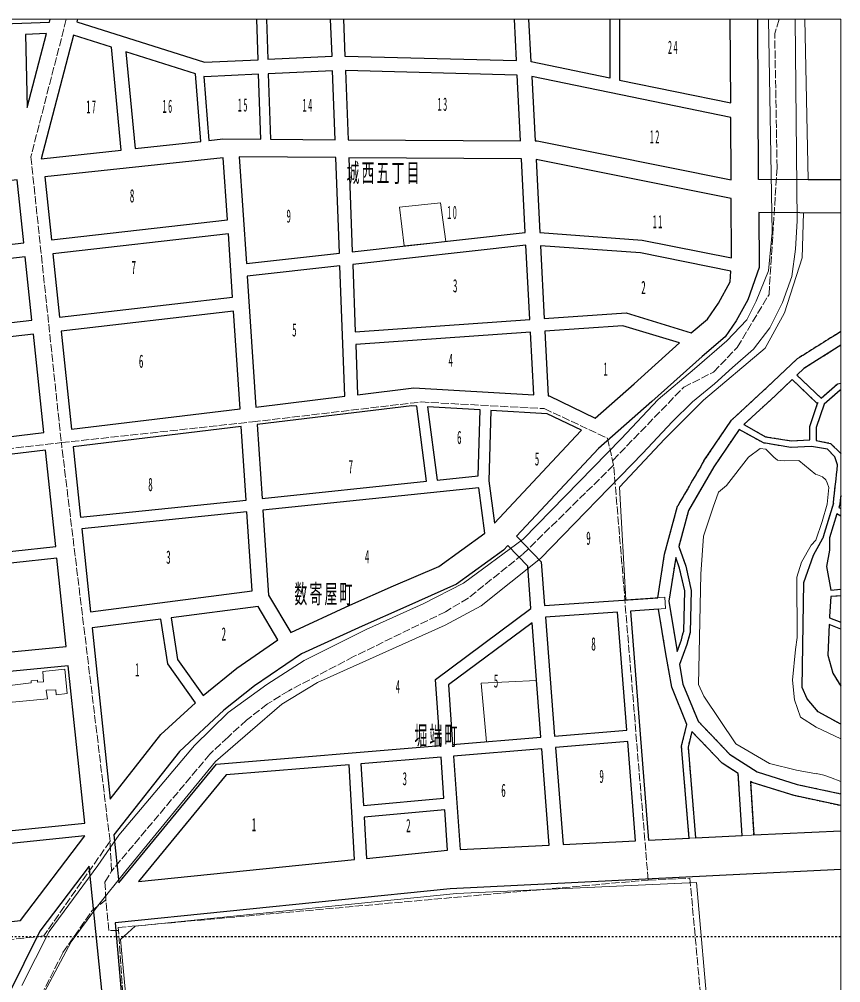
# Model space of a CAD drawing. Units: millimetres, scale not verified. Extents: x -69 to 81, y -68 to 83.
# Drawn here: x 35.8 to 80.7, y 30.9 to 83.5 of the extents above; entities that cross this region are included whole.
import ezdxf
from ezdxf.enums import TextEntityAlignment as Align

# ---------------------------------------------------------------- set-up
doc = ezdxf.new("R2010")
doc.units = ezdxf.units.MM
doc.header["$LTSCALE"] = 0.25
doc.linetypes.add('USER1', pattern=[0.70556, 0.35278, -0.35278])
doc.linetypes.add('USER3', pattern=[2.11668, 1.7639, -0.35278])
for name, color, linetype in [('0-0_01 グリッド', 7, 'USER1'), ('0-4_05 町名', 7, 'Continuous'), ('0-6_07 街区符号', 7, 'Continuous'), ('1-9_26 道路', 7, 'Continuous')]:
    doc.layers.add(name, color=color, linetype=linetype)
for name, color, linetype, lineweight in [('0-2_03 施設名・公園名', 7, 'Continuous', 18), ('0-B_12 区界', 30, 'USER3', 18), ('0-C_13 町界', 30, 'USER3', 18), ('0-F_16 学校', 1, 'Continuous', 18), ('1-6_23 園路・他敷地道', 7, 'USER1', 18), ('1-C_29 川・池', 150, 'Continuous', 18), ('1-D_30 公園・緑地', 3, 'Continuous', 18), ('1-E_31 地形', 7, 'Continuous', 18), ('1-F_32 海・河川', 150, 'Continuous', 18)]:
    doc.layers.add(name, color=color, linetype=linetype, lineweight=lineweight)
doc.styles.add('ＭＳ ゴシック', font='')
doc.styles.get('ＭＳ ゴシック').set_extended_font_data('MS Gothic')

msp = doc.modelspace()

# ---------------------------------------------------------------- linework, layer by layer
at = {"layer": '0-0_01 グリッド'}
msp.add_line((80.6683, 33.3944), (-69.3363, 33.3944), dxfattribs=at)
at = {"layer": '0-2_03 施設名・公園名'}
msp.add_lwpolyline([(-69.3363, -66.6146), (80.6683, -66.6146), (80.6683, 83.4748), (-69.3363, 83.4748)], close=True, dxfattribs=at)
at = {"layer": '0-B_12 区界'}
for p, q in [((77.2998, 83.4748), (77.063, 82.6894)), ((70.1521, 36.4878), (68.2684, 59.1327))]:
    msp.add_line(p, q, dxfattribs=at)
for points in [[(68.2245, 59.3973), (72.0934, 63.3881), (73.7246, 64.2178), (75.0207, 65.5616), (76.7526, 68.4567), (77.1928, 75.3878), (77.063, 82.6894)], [(22.9991, -52.0752), (23.835, -45.942), (30.8236, -21.4508), (32.1889, -16.1969), (33.361, -16.6206), (35.5658, -17.2668), (37.7235, -15.2345), (40.2695, -13.7818), (40.5914, -8.0412), (39.8629, 6.3681), (43.0094, 7.0919), (41.2293, 33.7365), (41.2089, 33.8965), (70.1521, 36.4878), (72.4315, 36.5842), (73.1748, 28.426), (79.3829, 28.9533)]]:
    msp.add_lwpolyline(points, dxfattribs=at)
at = {"layer": '0-C_13 町界'}
for points in [[(38.3795, 83.4748), (36.4437, 75.9691), (38.1094, 60.3636)], [(-3.0764, 61.9563), (-2.7527, 56.3876), (1.227, 56.1103), (38.1094, 60.3636)], [(-2.7527, 56.3876), (-5.15, 32.7009), (-7.3918, 11.4073), (4.2137, 7.3228), (33.0807, -2.5163), (32.7653, -3.5142), (36.4361, -4.7887), (36.6924, -3.1263), (36.5048, -0.3669), (35.4597, 5.0204), (35.3168, 6.0898), (34.041, 22.3769), (34.3573, 24.2078), (35.7863, 27.5718), (37.0092, 30.1849), (38.1926, 32.5281), (39.7963, 34.8224), (40.5347, 35.4048)], [(40.7659, 38.601), (37.1502, 33.4352), (6.0324, 30.079), (-0.2932, 30.9105), (-5.15, 32.7009)], [(41.2293, 33.7365), (40.7094, 33.7253), (40.5347, 35.4048), (40.492, 36.3746), (40.8501, 36.9813)]]:
    msp.add_lwpolyline(points, dxfattribs=at)
msp.add_lwpolyline([(38.1094, 60.3636), (48.5519, 61.4974), (57.7486, 62.5833), (64.47, 62.2221), (67.9313, 60.6065), (68.2684, 59.1327), (63.2928, 54.2568), (60.329, 51.8805), (59.0908, 51.1369), (54.0677, 48.6828), (50.5326, 46.8229), (49.3649, 46.0996), (48.2273, 45.2166), (47.21, 44.2934), (46.2226, 43.3608), (40.8501, 36.9813), (40.7659, 38.601)], close=True, dxfattribs=at)
at = {"layer": '0-F_16 学校'}
msp.add_lwpolyline([(34.5544, 47.0136), (36.4526, 47.2458), (36.4623, 47.3659), (36.8123, 47.3971), (36.8026, 47.2868), (37.1323, 47.3078), (37.0906, 47.8677), (38.3006, 47.9913), (38.4339, 46.6719), (37.8245, 46.5997), (37.8138, 46.8798), (37.2836, 46.8582), (37.3452, 46.3785), (34.6367, 46.1337)], dxfattribs=at)
at = {"layer": '1-6_23 園路・他敷地道'}
for p, q in [((80.3796, 66.2458), (80.6683, 66.4548)), ((71.6596, 54.0997), (71.8691, 53.5178))]:
    msp.add_line(p, q, dxfattribs=at)
for points in [[(80.6683, 65.6779), (78.6539, 64.4097), (78.2798, 64.0542), (79.5958, 62.7867), (80.4764, 63.5571), (80.5177, 63.5678), (80.6683, 63.6053)], [(73.1989, 59.375), (74.7031, 61.5915), (74.7299, 61.6163), (76.678, 63.4084), (78.2622, 64.9134), (78.2889, 64.9303)], [(77.1115, 62.9447), (78.0235, 63.811), (79.3798, 62.5049), (79.426, 62.5528), (78.9729, 61.2507), (78.9729, 60.5093), (77.9649, 60.4565)], [(80.6683, 63.2415), (80.6445, 63.2356), (79.7712, 62.4713), (79.3257, 61.1911), (79.3257, 60.4742), (80.1176, 60.3257), (80.6559, 59.7874), (80.6683, 59.7506)], [(76.5622, 60.6845), (75.3738, 61.3458), (77.1115, 62.9447)], [(80.4988, 59.144), (80.3475, 59.5969), (79.9453, 59.9991), (79.079, 60.1616), (77.9456, 60.1061), (76.4451, 60.3459), (75.1241, 61.0811), (73.736, 59.0373), (72.3518, 56.6532), (71.8185, 54.6997), (72.2071, 53.6165), (72.5059, 52.3014), (72.446, 50.024), (72.4403, 50.0033), (72.2594, 49.3425), (71.8646, 48.2566), (72.0514, 47.1847), (72.874, 45.1643), (74.6023, 43.3611), (76.0959, 42.3903), (78.2906, 41.708), (80.6683, 41.1981)], [(80.6683, 57.4857), (80.6118, 56.9952), (80.5625, 56.8327), (80.6683, 56.7659)], [(70.6776, 51.9293), (71.0478, 54.2842), (71.7609, 56.9002), (71.7819, 56.9362)], [(80.6683, 56.3487), (80.4564, 56.4825), (80.0609, 55.1768), (80.0609, 54.4887), (79.8845, 53.6067), (80.126, 52.3186), (80.6683, 52.3604)], [(80.6683, 44.9888), (79.4435, 45.6692), (78.8262, 46.3747), (78.5616, 46.9921), (78.6498, 52.7248), (79.179, 54.2241), (79.6956, 55.1543), (79.6863, 55.1572)], [(71.7434, 48.9549), (71.2852, 51.704), (71.6596, 54.0997)], [(72.1521, 52.2662), (72.0944, 50.0753), (71.9237, 49.4493)], [(80.6683, 52.0066), (80.1336, 51.9655), (80.0609, 50.8727), (80.058, 50.805), (80.6683, 50.5607)], [(70.7219, 51.2218), (71.1188, 48.8397), (71.4374, 47.0085), (72.2627, 44.9817), (71.9811, 43.799), (71.9745, 43.7716), (72.3895, 38.7917)], [(80.6683, 50.1811), (80.0425, 50.4312), (79.9727, 48.756), (80.2373, 47.7858), (80.6683, 47.0674)], [(72.7421, 38.8108), (72.3308, 43.7447), (72.5347, 44.601), (74.1949, 42.8688), (75.0751, 42.2966), (75.2768, 38.967)], [(75.9132, 38.9644), (75.7373, 41.8659), (75.8238, 41.8098), (78.1299, 41.0946)]]:
    msp.add_lwpolyline(points, dxfattribs=at)
for centre, radius, start, end in [((728.0116, -965.314), 1218.0078, 122.12135, 122.23754), ((55.0191, -76.6156), 138.98, 80.61426, 81.08271), ((77.0066, 55.6283), 4.9224, 78.77349, 82.08908), ((1903.4204, -1005.6408), 2117.5385, 149.80464, 149.88096), ((-4436.4646, 560.6443), 4544.7179, 353.63827, 353.66463), ((481.7255, -66.2288), 419.9644, 162.92732, 163.19959), ((203.5369, 82.6329), 134.8484, 192.46891, 193.01414), ((104.2214, 37.3868), 34.4767, 159.52034, 160.3949), ((188.1922, 546.8741), 517.6164, 257.72331, 258.0107)]:
    msp.add_arc(centre, radius, start, end, dxfattribs=at)
at = {"layer": '1-9_26 道路'}
msp.add_line((80.3796, 66.2458), (80.6683, 66.4548), dxfattribs=at)
for points in [[(30.8154, 83.4748), (30.8853, 83.0842), (37.4541, 83.3105), (37.4968, 83.4748)], [(38.9961, 83.4748), (38.9613, 83.3412), (45.9294, 81.1241), (48.8538, 81.265), (48.7794, 83.4748)], [(49.3086, 83.4748), (49.3821, 81.2906), (52.8893, 81.4595), (52.8138, 83.4748)], [(53.5194, 83.4748), (53.5945, 81.4679), (62.9606, 81.2257), (62.8446, 83.4748)], [(68.0664, 83.4748), (68.0664, 80.2683), (63.7579, 81.1549), (63.6384, 83.4748)], [(68.5956, 83.4748), (68.5956, 80.1584), (74.6629, 78.9101), (74.6386, 83.4748)], [(80.6683, 74.7041), (76.1824, 74.7313), (76.1357, 83.4748)], [(80.6683, 72.8968), (76.1917, 72.9238), (76.2077, 69.9324), (75.5991, 68.1639), (74.9597, 67.013), (74.3575, 66.1309), (73.0935, 65.0726), (70.3595, 62.6031), (67.449, 60.0455), (62.9624, 55.2549), (64.3048, 53.8627), (64.4907, 51.4713), (70.6731, 51.9), (71.0478, 54.2842), (71.7609, 56.9002), (71.7819, 56.9362)], [(80.6683, 65.6779), (78.6539, 64.4097), (78.2798, 64.0542), (79.5958, 62.7867), (80.4764, 63.5571), (80.5177, 63.5678), (80.6683, 63.6053)], [(73.1989, 59.375), (74.7031, 61.5915), (74.7299, 61.6163), (76.678, 63.4084), (78.2622, 64.9134), (78.2889, 64.9303)], [(80.6683, 63.2415), (80.6445, 63.2356), (79.7712, 62.4713), (79.3257, 61.1911), (79.3257, 60.4742), (80.1176, 60.3257), (80.6559, 59.7874), (80.6683, 59.7506)], [(80.4988, 59.144), (80.3475, 59.5969), (79.9453, 59.9991), (79.079, 60.1616), (77.9456, 60.1061), (76.4451, 60.3459), (75.1241, 61.0811), (73.736, 59.0371), (72.3518, 56.6532), (71.8185, 54.6997), (72.2071, 53.6165), (72.5059, 52.3014), (72.446, 50.024), (72.4403, 50.0033), (72.2594, 49.3425), (71.8646, 48.2566), (72.0514, 47.1847), (72.874, 45.1643), (74.6023, 43.3611), (76.0959, 42.3903), (78.2906, 41.708), (80.6683, 41.1981)], [(80.6683, 57.4857), (80.6118, 56.9952), (80.5625, 56.8327), (80.6683, 56.7659)], [(80.6683, 56.3487), (80.4564, 56.4825), (80.0609, 55.1768), (80.0609, 54.4887), (79.8845, 53.6067), (80.126, 52.3186), (80.6683, 52.3604)], [(80.6683, 44.9888), (79.4435, 45.6692), (78.8262, 46.3747), (78.5616, 46.9921), (78.6498, 52.7248), (79.179, 54.2241), (79.6956, 55.1543), (79.6863, 55.1572)], [(71.6596, 54.0997), (71.2852, 51.704), (71.7434, 48.9549), (71.9235, 49.4493)], [(72.0944, 50.0753), (72.1521, 52.2662), (71.8691, 53.5178), (71.6596, 54.0997)], [(80.6683, 52.0066), (80.1336, 51.9655), (80.0609, 50.8727), (80.058, 50.805), (80.6683, 50.5607)], [(80.6683, 50.1811), (80.0425, 50.4312), (79.9727, 48.756), (80.2373, 47.7858), (80.6683, 47.0674)], [(80.6683, 40.5489), (78.1299, 41.0946), (75.8238, 41.8098), (75.7373, 41.8659), (75.914, 38.9474), (80.6683, 39.1822)], [(80.6683, 37.0698), (59.3351, 36.0163), (41.0491, 34.1561), (43.46, 6.4229), (40.1086, 5.7173), (40.8706, -9.616), (40.6949, -13.2125), (55.224, -12.2584), (54.8377, -6.3833), (55.3656, -6.3485), (55.7522, -12.2236), (60.6203, -11.9037), (78.3966, -10.505), (79.9781, -11.4578), (80.166, -14.1417), (80.6683, -14.0876)]]:
    msp.add_lwpolyline(points, dxfattribs=at)
for points in [[(36.2445, 78.6655), (37.2925, 82.6907), (36.1493, 82.6511)], [(38.7705, 82.6082), (37.0107, 75.8505), (41.3836, 76.3316), (40.845, 81.9481)], [(42.1439, 76.4153), (45.7179, 76.8087), (45.429, 80.4897), (41.6375, 81.6958)], [(48.8805, 80.4726), (45.9294, 80.3303), (45.8816, 80.3456), (46.1551, 76.8566), (46.9199, 76.9408), (49.0001, 76.9276)], [(52.9189, 80.6671), (49.409, 80.4983), (49.5292, 76.9243), (53.0601, 76.9019)], [(63.0017, 80.4309), (53.6241, 80.6734), (53.7657, 76.8974), (63.1869, 76.8378)], [(63.7993, 80.3527), (63.9808, 76.8328), (64.099, 76.8323), (74.6853, 74.7149), (74.6671, 78.1153)], [(37.2109, 74.8667), (37.5709, 71.4369), (47.1776, 72.5342), (46.9518, 75.9188)], [(47.8263, 75.959), (48.2136, 70.1472), (53.2922, 70.7086), (53.0967, 75.9245)], [(63.2374, 75.8577), (53.8026, 75.9199), (53.9946, 70.7861), (63.4451, 71.8303)], [(74.7082, 70.4473), (74.6907, 73.6917), (64.0332, 75.8232), (64.2392, 71.8278), (69.8303, 71.4226)], [(36.0623, 71.2645), (35.7011, 74.7044), (24.1546, 73.4582), (24.487, 69.9424)], [(47.4598, 68.3012), (47.2286, 71.7664), (37.6512, 70.6724), (38.0129, 67.2223)], [(54.0206, 70.0933), (54.1586, 66.416), (63.6901, 67.0849), (63.4809, 71.1387)], [(72.5075, 66.3643), (73.3874, 67.1011), (73.9896, 67.9832), (74.629, 69.134), (74.6672, 69.7319), (69.7421, 70.7171), (64.2761, 71.1131), (64.4807, 67.1403), (68.9483, 67.4538)], [(36.142, 70.5), (24.559, 69.1769), (24.8856, 65.7227), (36.5043, 67.0497)], [(53.3178, 70.0156), (48.2597, 69.4568), (48.7362, 62.3096), (53.5848, 62.8946)], [(47.5111, 67.5336), (38.0932, 66.4579), (38.6558, 61.0942), (47.8659, 62.2047)], [(37.1482, 60.9121), (36.5844, 66.2854), (24.958, 64.9575), (25.4734, 59.5039)], [(54.1843, 65.7246), (54.2873, 62.9793), (57.3579, 63.3498), (63.9026, 62.965), (63.7255, 66.3941)], [(67.2614, 61.7033), (69.3893, 63.5733), (71.8581, 65.8036), (68.7719, 66.7483), (64.5162, 66.4498), (64.6988, 62.9182), (64.7515, 62.9151)], [(78.0235, 63.811), (77.1115, 62.9447), (75.3738, 61.3458), (76.5622, 60.6845), (77.9649, 60.4565), (78.9729, 60.5093), (78.9729, 61.2507), (79.426, 62.5528), (79.3798, 62.5049)], [(48.7999, 61.352), (49.0686, 57.3197), (58.0573, 58.2535), (57.5136, 62.3556), (57.2492, 62.3713)], [(58.1062, 62.3208), (58.6371, 58.3138), (60.874, 58.5461), (60.9715, 62.1522)], [(64.6426, 61.9361), (61.5555, 62.1179), (61.4514, 58.2816), (61.7591, 55.9759), (66.4789, 61.0156), (66.504, 61.038)], [(48.1981, 57.2293), (47.93, 61.2469), (38.756, 60.1405), (39.1596, 56.2903)], [(25.5636, 58.5494), (26.0482, 53.4198), (37.801, 54.6912), (37.2481, 59.9586)], [(49.1117, 56.6773), (49.4207, 52.0421), (50.6348, 49.993), (53.867, 51.4905), (56.2483, 52.5489), (58.7177, 53.6072), (61.229, 55.4257), (60.8985, 57.9019)], [(48.2408, 56.5867), (39.227, 55.6504), (39.7014, 51.1262), (48.5284, 52.2686)], [(48.6635, 47.0808), (46.9878, 45.7579), (44.5624, 43.5089), (40.9788, 38.9483), (41.2523, 36.3417), (46.5761, 42.8182), (58.7963, 43.8286), (58.5413, 47.4336), (63.7528, 51.3069), (63.5734, 53.6188), (62.486, 54.7462), (62.2455, 54.4892), (59.6879, 52.6371), (56.9245, 51.4024), (54.5433, 50.344), (51.2211, 48.8447)], [(37.8674, 54.0573), (26.1083, 52.7856), (26.5513, 48.0985), (38.3724, 49.2436)], [(44.1039, 50.8065), (44.4594, 48.5214), (45.8485, 46.5575), (47.6933, 48.0509), (49.9354, 49.5971), (48.8543, 51.4213)], [(68.9843, 44.6709), (68.4798, 51.1174), (64.5394, 50.8392), (65.044, 44.3454)], [(71.1188, 48.8397), (70.7129, 51.2745), (69.186, 51.1671), (70.1648, 38.6635), (72.391, 38.7732), (71.9745, 43.7716), (71.9811, 43.799), (72.2627, 44.9817), (71.4374, 47.0085)], [(43.9302, 48.2862), (43.549, 50.7347), (39.7933, 50.2486), (40.7742, 40.8982), (43.5482, 44.4349), (45.4273, 46.1696)], [(64.2981, 44.2837), (63.8127, 50.5369), (59.2469, 47.1395), (59.477, 43.8849)], [(38.4833, 48.1881), (26.6513, 47.042), (27.4691, 38.3867), (39.3851, 39.5904)], [(75.0751, 42.2966), (74.1949, 42.8688), (72.5347, 44.601), (72.3308, 43.7447), (72.7435, 38.7908), (75.2799, 38.9159)], [(64.347, 43.6557), (59.5218, 43.2564), (59.8829, 38.1555), (64.7553, 38.3963)], [(69.0338, 44.0432), (65.0926, 43.7173), (65.5029, 38.4332), (69.4572, 38.6285)], [(58.9994, 40.9602), (58.8411, 43.2004), (54.4704, 42.8392), (54.6018, 40.5647)], [(53.8236, 42.7854), (47.1053, 42.2301), (42.3258, 36.4159), (54.1226, 37.6007)], [(54.6384, 39.9265), (54.7689, 37.6656), (59.2011, 38.1107), (59.0447, 40.3225)], [(39.3918, 38.8945), (33.2435, 38.2734), (33.6156, 34.0321), (35.8852, 34.2825)], [(39.6302, 37.2531), (36.9305, 33.702), (34.2822, 28.368), (33.5635, 26.9303), (32.9202, 24.8496), (32.5238, 23.0036), (32.4649, 21.0045), (33.351, 6.8825), (42.4223, 7.8006), (41.1483, 21.6283), (36.8161, 21.3573), (36.1105, 28.0014), (40.5313, 28.3249)]]:
    msp.add_lwpolyline(points, close=True, dxfattribs=at)
for centre, radius, start, end in [((728.0116, -965.314), 1218.0078, 122.12135, 122.23754), ((1903.4204, -1005.6408), 2117.5385, 149.80464, 149.88096), ((-4436.4646, 560.6443), 4544.7179, 353.63827, 353.66463), ((481.7255, -66.2288), 419.9644, 162.92732, 163.19959), ((-1243.0708, 408.7476), 1363.1968, 344.71798, 344.74525)]:
    msp.add_arc(centre, radius, start, end, dxfattribs=at)
at = {"layer": '1-C_29 川・池'}
for points in [[(80.6683, 44.2014), (79.3354, 44.8358), (79.3354, 44.8349), (78.4772, 45.381), (78.1346, 46.3301), (78.0317, 47.3898), (78.2071, 49.0803), (78.2953, 49.7206), (78.2758, 53.0205), (78.5337, 53.8413), (79.0511, 54.7629), (79.3102, 55.0335), (79.3102, 55.0385), (79.6465, 56.0665), (79.9241, 56.9972), (80.0116, 57.9074), (79.931, 58.1674), (79.8506, 58.3372), (79.6802, 58.4964), (79.2999, 58.6357), (79.2999, 58.6337), (78.3776, 59.3809), (77.578, 59.3687), (77.2077, 59.4076), (77.0075, 59.5771), (76.5865, 60.016), (76.2764, 60.0451), (75.6377, 59.5733), (74.4218, 58.0199), (73.993, 57.6589), (73.695, 56.8477), (73.1795, 55.2664), (73.0253, 53.1857), (72.9023, 47.1554), (73.1941, 46.5161), (74.9415, 43.9211), (76.7843, 42.8464), (78.2453, 42.4905), (79.3459, 42.2935), (79.3459, 42.2948)], [(79.3459, 42.2948), (79.7422, 42.2068), (80.1126, 42.0878), (80.6683, 41.8756)], [(73.4639, 28.6768), (72.7996, 36.3501), (59.6879, 35.762), (42.1388, 33.9792), (41.3433, 33.2338), (43.8717, 6.3049)]]:
    msp.add_lwpolyline(points, dxfattribs=at)
at = {"layer": '1-D_30 公園・緑地'}
for points in [[(80.6683, 74.7041), (78.893, 74.7148), (78.7125, 83.4748)], [(80.6683, 72.8968), (78.626, 72.9092), (78.5616, 70.4521), (77.5914, 67.4535), (76.5331, 65.5132), (73.1817, 62.691), (71.065, 60.5743), (68.5956, 57.9284), (68.9418, 51.7799), (71.065, 51.9272), (71.1024, 51.3021), (69.186, 51.1671), (70.1648, 38.6635), (80.6683, 39.1822)], [(80.6683, 37.0698), (59.3351, 36.0163), (41.0491, 34.1561), (43.46, 6.4229), (40.1086, 5.7173), (40.8706, -9.616), (40.6949, -13.2125), (60.6203, -11.9037), (78.3966, -10.505), (79.9781, -11.4578), (80.6683, -21.3258)]]:
    msp.add_lwpolyline(points, dxfattribs=at)
for points in [[(49.0001, 76.9276), (46.9199, 76.9408), (46.1551, 76.8566), (45.8816, 80.3456), (45.9294, 80.3303), (48.8805, 80.4726)], [(58.8059, 73.4508), (56.5716, 73.2155), (56.8281, 71.0991), (59.1058, 71.3508)], [(60.9715, 62.1522), (60.874, 58.5461), (58.6371, 58.3138), (58.1062, 62.3208)], [(64.0571, 47.3862), (61.0401, 47.2276), (61.3174, 44.037), (64.2981, 44.2837)]]:
    msp.add_lwpolyline(points, close=True, dxfattribs=at)
at = {"layer": '1-E_31 地形'}
msp.add_line((78.2925, 72.4687), (78.1814, 83.4748), dxfattribs=at)
for points in [[(76.7274, 83.4748), (76.9152, 71.8338), (76.7202, 69.7445), (76.0549, 68.0824), (75.5481, 67.0713), (74.4509, 65.9282), (72.6773, 64.3985), (70.7019, 62.7128), (68.6779, 60.5672), (63.3328, 55.0929), (60.0699, 52.6955), (57.8644, 51.5579), (54.7483, 50.1693), (51.3727, 48.4797), (49.3263, 47.164), (47.2107, 45.6278), (45.3855, 43.8319), (41.2403, 38.9371), (40.0943, 37.2781), (37.4443, 33.6705), (35.9422, 30.7265)], [(37.051, 30.1176), (38.6385, 33.1162), (40.0903, 35.0579), (41.6372, 36.9968), (46.532, 42.9499), (48.4137, 44.6013), (50.148, 46.0809), (52.0883, 47.2715), (55.4621, 48.7811), (59.0674, 50.401), (61.0401, 51.4607), (64.2759, 54.0355), (69.8704, 59.7807), (71.4553, 61.495), (72.5822, 62.5881), (73.7694, 63.5817), (74.7647, 64.469), (75.9123, 65.462), (76.7987, 66.6348), (77.485, 68.0066), (77.9911, 69.4381), (78.2067, 70.9184), (78.2925, 72.4687)]]:
    msp.add_lwpolyline(points, dxfattribs=at)
at = {"layer": '1-F_32 海・河川'}
for points in [[(35.9422, 30.7265), (37.4443, 33.6705), (40.0943, 37.2781), (41.2403, 38.9371), (45.3855, 43.8319), (47.2107, 45.6278), (49.3263, 47.164), (51.3727, 48.4797), (54.7483, 50.1693), (57.8644, 51.5579), (60.0699, 52.6955), (63.3328, 55.0929), (68.6779, 60.5672), (70.7019, 62.7128), (72.6773, 64.3985), (74.4509, 65.9282), (75.5481, 67.0713), (76.0549, 68.0824), (76.7202, 69.7445), (76.9152, 71.8338), (76.7274, 83.4748)], [(78.1814, 83.4748), (78.2925, 72.4687), (78.2067, 70.9184), (77.9911, 69.4381), (77.485, 68.0066), (76.7987, 66.6348), (75.9123, 65.462), (74.7647, 64.469), (73.7694, 63.5817), (72.5822, 62.5881), (71.4553, 61.495), (69.8704, 59.7807), (64.2759, 54.0355), (61.0401, 51.4607), (59.0674, 50.401), (55.4621, 48.7811), (52.0883, 47.2715), (50.148, 46.0809), (48.4137, 44.6013), (46.532, 42.9499), (41.6372, 36.9968), (40.0903, 35.0579), (38.6385, 33.1162), (37.051, 30.1176)]]:
    msp.add_lwpolyline(points, dxfattribs=at)

# ---------------------------------------------------------------- texts
at = {"layer": '0-4_05 町名', "char_height": 1.028, "attachment_point": 7, "style": 'ＭＳ ゴシック'}
for s, insert in [('\\T1.17;\\W0.5;城西五丁目', (53.6803, 74.4645)), ('\\T1.17;\\W0.5;数寄屋町', (50.8374, 51.4778)), ('\\T1.17;\\W0.5;堀端町', (57.391, 43.7425))]:
    msp.add_mtext(s, dxfattribs=dict(at, insert=insert))
at = {"layer": '0-6_07 街区符号', "style": 'ＭＳ ゴシック', "width": 0.5}
for s, p in [('8', (41.8465, 73.2597)), ('9', (50.4009, 72.1544)), ('7', (41.9383, 69.3506)), ('3', (59.4917, 68.3496)), ('2', (69.7722, 68.2578)), ('5', (50.7078, 65.9451)), ('6', (42.3427, 64.2315)), ('4', (59.2527, 64.2888)), ('1', (67.7041, 63.8025)), ('6', (59.7149, 60.0701)), ('5', (63.9581, 58.9022)), ('7', (53.7891, 58.4735)), ('8', (42.8516, 57.5028)), ('9', (66.77, 54.5698)), ('3', (43.8327, 53.5354)), ('4', (54.6828, 53.5559)), ('2', (46.8545, 49.3439)), ('8', (67.0463, 48.8004)), ('1', (42.1295, 47.3907)), ('4', (56.3623, 46.4605)), ('5', (61.7217, 46.7754)), ('3', (56.7368, 41.4413)), ('9', (67.4864, 41.5715)), ('6', (62.1286, 40.8066)), ('1', (48.5036, 38.9384)), ('2', (56.9338, 38.8823))]:
    msp.add_text(s, height=0.7244, dxfattribs=at).set_placement(p, align=Align.BOTTOM_LEFT)
at = {"layer": '0-6_07 街区符号', "char_height": 0.7244, "attachment_point": 7, "style": 'ＭＳ ゴシック'}
for s, insert in [('\\T1.37;\\W0.45;24', (71.2335, 81.588)), ('\\T1.37;\\W0.45;17', (39.4731, 78.3337)), ('\\T1.37;\\W0.45;16', (43.6333, 78.3552)), ('\\T1.37;\\W0.45;15', (47.7433, 78.4267)), ('\\T1.37;\\W0.45;14', (51.2832, 78.4267)), ('\\T1.37;\\W0.45;13', (58.6535, 78.4674)), ('\\T1.37;\\W0.45;12', (70.2382, 76.6997)), ('\\T1.37;\\W0.45;10', (59.1797, 72.5586)), ('\\T1.37;\\W0.45;11', (70.4013, 72.0701))]:
    msp.add_mtext(s, dxfattribs=dict(at, insert=insert))

doc.saveas('drawing.dxf')
